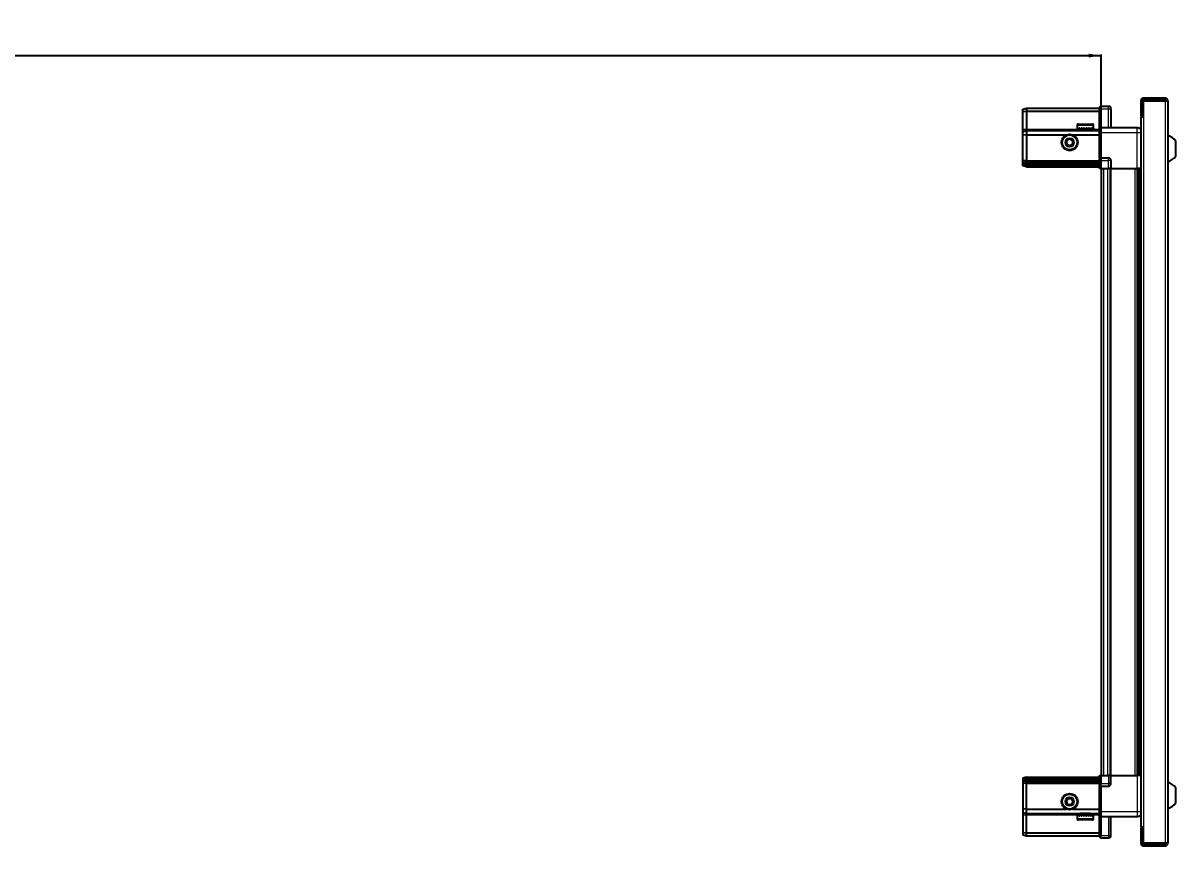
# Model space of a CAD drawing. Header units: millimetres. Extents: x 899 to 4514, y -976 to 1923.
# Drawn here: x 2802 to 3725, y 1194 to 1854 of the extents above; entities that cross this region are included whole.
import ezdxf

# ---------------------------------------------------------------- set-up
doc = ezdxf.new("R2010")
doc.units = ezdxf.units.MM
doc.layers.add('FORMAT', color=7, linetype='Continuous')
doc.styles.add('SLDTEXTSTYLE0', font='TXT', dxfattribs={"width": 0.75})
doc.dimstyles.new('SLDDIMSTYLE0', dxfattribs={"dimtxt": 20, "dimasz": 10, "dimexe": 0, "dimexo": 0.0625, "dimgap": 5, "dimtad": 2, "dimdec": 1, "dimrnd": 1e-09, "dimzin": 12, "dimdsep": 46, "dimtxsty": 'SLDTEXTSTYLE0', "dimsah": 1, "dimcen": 0.09, "dimadec": 0, "dimazin": 3, "dimtfac": 1, "dimtofl": 0, "dimtmove": 0, "dimatfit": 3, "dimfxl": 0, "dimfrac": 2, "dimtolj": 1, "dimtzin": 12, "dimarcsym": 0})

# ---------------------------------------------------------------- blocks, each defined once
blk = doc.blocks.new('_D_4')
at = {"layer": 'FORMAT'}
for p, q in [((1764.9, 1736.94), (1764.9, 1828.43)), ((3664.9, 1736.94), (3664.9, 1828.43)), ((1764.9, 1827.43), (3664.9, 1827.43))]:
    blk.add_line(p, q, dxfattribs=at)
for points in [[(1764.9, 1827.43), (1774.9, 1825.9), (1774.9, 1828.97)], [(3664.9, 1827.43), (3654.9, 1828.97), (3654.9, 1825.9)]]:
    blk.add_solid(points, dxfattribs=at)
at = {"layer": 'FORMAT', "insert": (2685.34, 1853.22), "char_height": 20, "attachment_point": 1, "style": 'SLDTEXTSTYLE0'}
blk.add_mtext('1900', dxfattribs=at)

msp = doc.modelspace()

# ---------------------------------------------------------------- linework, layer by layer
at = {"color": 7, "linetype": 'Continuous', "lineweight": 25}
for p, q in [((3696.75, 1791.33), (3696.75, 1778.93)), ((3698.25, 1791.33), (3698.25, 1778.93)), ((3698.75, 1778.43), (3698.75, 1791.33)), ((3698.75, 1791.33), (3716.15, 1791.33)), ((3716.15, 1793.43), (3698.85, 1793.43)), ((3716.15, 1791.93), (3698.85, 1791.93)), ((3716.15, 1791.93), (3716.15, 1793.43)), ((3716.15, 1791.33), (3718.25, 1791.33)), ((3718.25, 1791.33), (3718.25, 1196.53)), ((3602.25, 1784.63), (3605.25, 1785.43)), ((3602.25, 1782.78), (3602.25, 1784.63)), ((3602.25, 1782.78), (3605.25, 1782.93)), ((3602.25, 1768.43), (3602.25, 1782.78)), ((3605.25, 1785.43), (3605.25, 1782.93)), ((3605.25, 1785.43), (3663.55, 1785.43)), ((3605.25, 1782.93), (3605.25, 1768.43)), ((3605.25, 1782.93), (3663.55, 1782.93)), ((3664.41, 1786.93), (3663.55, 1786.43)), ((3664.41, 1786.93), (3663.55, 1786.43)), ((3663.55, 1786.43), (3663.55, 1784.93)), ((3663.55, 1770.13), (3663.55, 1784.93)), ((3664.75, 1786.93), (3664.41, 1786.93)), ((3664.75, 1786.93), (3664.41, 1786.93)), ((3664.75, 1786.93), (3664.75, 1786.93)), ((3664.75, 1784.93), (3664.75, 1786.93)), ((3664.75, 1786.93), (3670.75, 1786.93)), ((3664.75, 1784.93), (3664.75, 1770.13)), ((3672.75, 1784.93), (3672.75, 1769.93)), ((3646.55, 1772.63), (3657.95, 1772.63)), ((3696.65, 1778.43), (3696.65, 1209.43)), ((3696.65, 1778.43), (3698.75, 1778.43)), ((3696.75, 1778.93), (3698.25, 1778.93)), ((3602.25, 1766.63), (3602.25, 1768.43)), ((3602.25, 1766.63), (3605.25, 1767.43)), ((3602.25, 1763.6), (3602.25, 1766.63)), ((3605.25, 1763.93), (3602.25, 1763.6)), ((3602.25, 1743.43), (3602.25, 1763.6)), ((3605.25, 1768.43), (3605.25, 1767.43)), ((3605.25, 1767.43), (3605.25, 1763.93)), ((3605.25, 1767.43), (3663.55, 1767.43)), ((3605.25, 1763.93), (3605.25, 1743.43)), ((3605.25, 1763.93), (3637.25, 1763.93)), ((3642.25, 1763.93), (3663.55, 1763.93)), ((3645.75, 1771.83), (3645.75, 1768.93)), ((3645.75, 1768.93), (3645.79, 1768.93)), ((3645.91, 1769.43), (3645.79, 1769.43)), ((3645.79, 1769.43), (3645.79, 1768.93)), ((3645.79, 1768.93), (3645.91, 1768.93)), ((3645.91, 1769.43), (3645.91, 1768.93)), ((3645.91, 1768.93), (3646.32, 1768.93)), ((3646.66, 1769.43), (3646.32, 1769.43)), ((3646.32, 1769.43), (3646.32, 1768.93)), ((3646.32, 1768.93), (3646.66, 1768.93)), ((3646.66, 1769.43), (3646.66, 1768.93)), ((3646.66, 1768.93), (3647.43, 1768.93)), ((3647.95, 1769.43), (3647.43, 1769.43)), ((3647.43, 1769.43), (3647.43, 1768.93)), ((3647.43, 1768.93), (3647.95, 1768.93)), ((3647.85, 1768.93), (3647.85, 1768.83)), ((3647.85, 1768.83), (3656.65, 1768.83)), ((3647.95, 1769.43), (3647.95, 1768.93)), ((3647.95, 1768.93), (3649.01, 1768.93)), ((3648.25, 1768.43), (3648.94, 1767.95)), ((3648.25, 1768.43), (3656.25, 1768.43)), ((3648.94, 1767.95), (3648.25, 1767.47)), ((3648.25, 1767.47), (3648.25, 1767.43)), ((3648.25, 1767.47), (3656.25, 1767.47)), ((3648.94, 1767.95), (3655.56, 1767.95)), ((3649.67, 1769.43), (3649.01, 1769.43)), ((3649.01, 1769.43), (3649.01, 1768.93)), ((3649.01, 1768.93), (3649.67, 1768.93)), ((3649.67, 1769.43), (3649.67, 1768.93)), ((3649.67, 1768.93), (3650.91, 1768.93)), ((3651.64, 1769.43), (3650.91, 1769.43)), ((3650.91, 1769.43), (3650.91, 1768.93)), ((3650.91, 1768.93), (3651.34, 1768.93)), ((3651.34, 1769.43), (3651.34, 1768.93)), ((3651.64, 1769.43), (3651.64, 1768.93)), ((3651.64, 1768.93), (3652.94, 1768.93)), ((3653.67, 1769.43), (3652.94, 1769.43)), ((3652.94, 1769.43), (3652.94, 1768.93)), ((3653.21, 1769.43), (3653.21, 1768.93)), ((3653.21, 1768.93), (3653.67, 1768.93)), ((3653.67, 1769.43), (3653.67, 1768.93)), ((3653.67, 1768.93), (3654.9, 1768.93)), ((3655.56, 1769.43), (3654.9, 1769.43)), ((3654.9, 1769.43), (3654.9, 1768.93)), ((3654.9, 1768.93), (3655.56, 1768.93)), ((3655.56, 1769.43), (3655.56, 1768.93)), ((3655.56, 1768.93), (3656.61, 1768.93)), ((3655.56, 1767.95), (3656.25, 1768.43)), ((3656.25, 1767.47), (3655.56, 1767.95)), ((3656.25, 1767.43), (3656.25, 1767.47)), ((3657.13, 1769.43), (3656.61, 1769.43)), ((3656.61, 1769.43), (3656.61, 1768.93)), ((3656.61, 1768.93), (3657.13, 1768.93)), ((3656.65, 1768.83), (3656.65, 1768.93)), ((3657.13, 1769.43), (3657.13, 1768.93)), ((3657.13, 1768.93), (3657.88, 1768.93)), ((3658.22, 1769.43), (3657.88, 1769.43)), ((3657.88, 1769.43), (3657.88, 1768.93)), ((3657.88, 1768.93), (3658.22, 1768.93)), ((3658.22, 1769.43), (3658.22, 1768.93)), ((3658.22, 1768.93), (3658.61, 1768.93)), ((3658.72, 1769.43), (3658.61, 1769.43)), ((3658.61, 1769.43), (3658.61, 1768.93)), ((3658.61, 1768.93), (3658.72, 1768.93)), ((3658.72, 1769.43), (3658.72, 1768.93)), ((3658.72, 1768.93), (3658.75, 1768.93)), ((3658.75, 1768.93), (3658.75, 1771.83)), ((3663.55, 1769.93), (3663.55, 1770.13)), ((3664.75, 1769.93), (3663.55, 1769.93)), ((3663.55, 1765.93), (3663.55, 1769.93)), ((3663.55, 1745.63), (3663.55, 1765.93)), ((3664.75, 1770.13), (3664.75, 1769.93)), ((3664.75, 1769.93), (3664.75, 1765.93)), ((3664.75, 1769.93), (3693.75, 1769.93)), ((3664.75, 1765.93), (3664.75, 1745.63)), ((3724.85, 1746.93), (3724.85, 1758.93)), ((3663.55, 1745.43), (3663.55, 1745.63)), ((3664.75, 1745.43), (3663.55, 1745.43)), ((3663.55, 1745.43), (3663.55, 1744.76)), ((3663.55, 1736.93), (3663.55, 1744.76)), ((3664.75, 1745.63), (3664.75, 1745.43)), ((3664.75, 1743.43), (3664.75, 1745.43)), ((3664.75, 1743.43), (3664.75, 1745.43)), ((3664.75, 1745.43), (3670.75, 1745.43)), ((3602.25, 1741.63), (3602.25, 1743.43)), ((3605.25, 1742.43), (3602.25, 1741.63)), ((3602.25, 1740.89), (3602.25, 1741.63)), ((3605.25, 1741.43), (3602.25, 1740.89)), ((3602.25, 1740.39), (3602.25, 1740.89)), ((3605.25, 1739.93), (3602.25, 1740.39)), ((3602.25, 1739.24), (3602.25, 1740.39)), ((3605.25, 1738.43), (3602.25, 1739.24)), ((3605.25, 1743.43), (3605.25, 1742.43)), ((3605.25, 1742.43), (3605.25, 1741.43)), ((3605.25, 1742.43), (3663.55, 1742.43)), ((3605.25, 1741.43), (3663.55, 1741.43)), ((3605.25, 1741.43), (3605.25, 1739.93)), ((3605.25, 1739.93), (3663.55, 1739.93)), ((3605.25, 1739.93), (3605.25, 1738.43)), ((3605.25, 1738.43), (3663.55, 1738.43)), ((3664.41, 1736.93), (3663.55, 1736.93)), ((3664.41, 1743.43), (3664.41, 1736.93)), ((3664.75, 1736.93), (3664.41, 1736.93)), ((3664.75, 1743.43), (3664.75, 1736.93)), ((3664.75, 1736.93), (3670.75, 1736.93)), ((3664.9, 1736.93), (3664.9, 1250.93)), ((3672.75, 1736.93), (3670.75, 1736.93)), ((3672.1, 1736.93), (3672.1, 1250.93)), ((3672.75, 1743.43), (3672.75, 1736.93)), ((3672.75, 1736.93), (3693.75, 1736.93)), ((3694.77, 1250.93), (3694.77, 1736.93)), ((3694.81, 1250.93), (3694.81, 1736.93)), ((3696.6, 1736.93), (3696.6, 1250.93)), ((3605.25, 1249.43), (3602.25, 1248.63)), ((3602.25, 1248.63), (3602.25, 1247.48)), ((3605.25, 1247.93), (3602.25, 1247.48)), ((3602.25, 1247.48), (3602.25, 1246.98)), ((3605.25, 1246.43), (3602.25, 1246.98)), ((3602.25, 1246.98), (3602.25, 1246.24)), ((3605.25, 1245.43), (3602.25, 1246.24)), ((3602.25, 1246.24), (3602.25, 1244.43)), ((3605.25, 1247.93), (3605.25, 1249.43)), ((3605.25, 1249.43), (3663.55, 1249.43)), ((3605.25, 1246.43), (3605.25, 1247.93)), ((3605.25, 1247.93), (3663.55, 1247.93)), ((3605.25, 1246.43), (3663.55, 1246.43)), ((3605.25, 1245.43), (3605.25, 1246.43)), ((3663.55, 1243.11), (3663.55, 1250.93)), ((3663.55, 1250.93), (3664.41, 1250.93)), ((3664.41, 1250.93), (3664.41, 1250.93)), ((3664.41, 1250.93), (3664.41, 1244.43)), ((3664.75, 1250.93), (3664.41, 1250.93)), ((3664.75, 1250.93), (3664.75, 1244.43)), ((3664.75, 1250.93), (3664.75, 1250.93)), ((3664.75, 1250.93), (3670.75, 1250.93)), ((3664.75, 1250.93), (3664.75, 1244.43)), ((3672.75, 1250.93), (3670.75, 1250.93)), ((3672.75, 1244.43), (3672.75, 1250.93)), ((3672.75, 1250.93), (3693.75, 1250.93)), ((3602.25, 1244.43), (3602.25, 1224.27)), ((3605.25, 1245.43), (3663.55, 1245.43)), ((3605.25, 1244.43), (3605.25, 1245.43)), ((3605.25, 1223.93), (3605.25, 1244.43)), ((3663.55, 1243.11), (3663.55, 1242.43)), ((3664.75, 1242.43), (3663.55, 1242.43)), ((3663.55, 1242.23), (3663.55, 1242.43)), ((3663.55, 1221.93), (3663.55, 1242.23)), ((3664.75, 1242.43), (3664.75, 1244.43)), ((3664.75, 1242.43), (3664.75, 1242.23)), ((3664.75, 1242.43), (3670.75, 1242.43)), ((3664.75, 1242.23), (3664.75, 1221.93)), ((3724.85, 1228.93), (3724.85, 1240.93)), ((3605.25, 1223.93), (3602.25, 1224.27)), ((3602.25, 1224.27), (3602.25, 1221.24)), ((3602.25, 1221.24), (3605.25, 1220.43)), ((3602.25, 1221.24), (3602.25, 1219.43)), ((3602.25, 1219.43), (3602.25, 1205.09)), ((3605.25, 1223.93), (3637.25, 1223.93)), ((3605.25, 1220.43), (3605.25, 1223.93)), ((3605.25, 1220.43), (3663.55, 1220.43)), ((3605.25, 1219.43), (3605.25, 1220.43)), ((3605.25, 1204.93), (3605.25, 1219.43)), ((3642.25, 1223.93), (3663.55, 1223.93)), ((3645.75, 1218.93), (3645.75, 1216.03)), ((3645.77, 1218.93), (3645.75, 1218.93)), ((3645.77, 1218.43), (3645.77, 1218.93)), ((3645.86, 1218.93), (3645.77, 1218.93)), ((3645.86, 1218.43), (3645.86, 1218.93)), ((3646.24, 1218.93), (3645.86, 1218.93)), ((3646.24, 1218.43), (3646.24, 1218.93)), ((3646.56, 1218.93), (3646.24, 1218.93)), ((3646.56, 1218.43), (3646.56, 1218.93)), ((3647.29, 1218.93), (3646.56, 1218.93)), ((3647.29, 1218.43), (3647.29, 1218.93)), ((3647.8, 1218.93), (3647.29, 1218.93)), ((3647.8, 1218.43), (3647.8, 1218.93)), ((3648.84, 1218.93), (3647.8, 1218.93)), ((3647.85, 1219.03), (3647.85, 1218.93)), ((3656.65, 1219.03), (3647.85, 1219.03)), ((3648.25, 1220.43), (3648.25, 1220.4)), ((3648.25, 1220.4), (3648.94, 1219.92)), ((3656.25, 1220.4), (3648.25, 1220.4)), ((3648.94, 1219.92), (3648.25, 1219.43)), ((3656.25, 1219.43), (3648.25, 1219.43)), ((3648.84, 1218.43), (3648.84, 1218.93)), ((3649.49, 1218.93), (3648.84, 1218.93)), ((3655.56, 1219.92), (3648.94, 1219.92)), ((3649.49, 1218.43), (3649.49, 1218.93)), ((3650.71, 1218.93), (3649.49, 1218.93)), ((3650.71, 1218.43), (3650.71, 1218.93)), ((3651.21, 1218.93), (3650.71, 1218.93)), ((3651.21, 1218.43), (3651.21, 1218.93)), ((3651.44, 1218.43), (3651.44, 1218.93)), ((3652.74, 1218.93), (3651.44, 1218.93)), ((3652.74, 1218.43), (3652.74, 1218.93)), ((3653.08, 1218.43), (3653.08, 1218.93)), ((3653.47, 1218.93), (3653.08, 1218.93)), ((3653.47, 1218.43), (3653.47, 1218.93)), ((3654.72, 1218.93), (3653.47, 1218.93)), ((3654.72, 1218.43), (3654.72, 1218.93)), ((3655.39, 1218.93), (3654.72, 1218.93)), ((3655.39, 1218.43), (3655.39, 1218.93)), ((3656.46, 1218.93), (3655.39, 1218.93)), ((3655.56, 1219.92), (3656.25, 1220.4)), ((3656.25, 1219.43), (3655.56, 1219.92)), ((3656.25, 1220.4), (3656.25, 1220.43)), ((3656.46, 1218.43), (3656.46, 1218.93)), ((3656.99, 1218.93), (3656.46, 1218.93)), ((3656.65, 1218.93), (3656.65, 1219.03)), ((3656.99, 1218.43), (3656.99, 1218.93)), ((3657.78, 1218.93), (3656.99, 1218.93)), ((3657.78, 1218.43), (3657.78, 1218.93)), ((3658.13, 1218.93), (3657.78, 1218.93)), ((3658.13, 1218.43), (3658.13, 1218.93)), ((3658.56, 1218.93), (3658.13, 1218.93)), ((3658.56, 1218.43), (3658.56, 1218.93)), ((3658.7, 1218.93), (3658.56, 1218.93)), ((3658.7, 1218.43), (3658.7, 1218.93)), ((3658.75, 1218.93), (3658.7, 1218.93)), ((3658.75, 1216.03), (3658.75, 1218.93)), ((3663.55, 1217.93), (3663.55, 1221.93)), ((3664.75, 1221.93), (3664.75, 1217.93)), ((3645.77, 1218.43), (3645.86, 1218.43)), ((3646.24, 1218.43), (3646.56, 1218.43)), ((3657.95, 1215.23), (3646.55, 1215.23)), ((3647.29, 1218.43), (3647.8, 1218.43)), ((3648.84, 1218.43), (3649.49, 1218.43)), ((3650.71, 1218.43), (3651.44, 1218.43)), ((3652.74, 1218.43), (3653.47, 1218.43)), ((3654.72, 1218.43), (3655.39, 1218.43)), ((3656.46, 1218.43), (3656.99, 1218.43)), ((3657.78, 1218.43), (3658.13, 1218.43)), ((3658.56, 1218.43), (3658.7, 1218.43)), ((3664.75, 1217.93), (3663.55, 1217.93)), ((3663.55, 1217.73), (3663.55, 1217.93)), ((3663.55, 1202.93), (3663.55, 1217.73)), ((3664.75, 1217.93), (3664.75, 1217.73)), ((3664.75, 1217.93), (3693.75, 1217.93)), ((3664.75, 1217.73), (3664.75, 1202.93)), ((3664.75, 1217.73), (3664.75, 1202.93)), ((3672.75, 1202.93), (3672.75, 1217.93)), ((3698.75, 1209.43), (3696.65, 1209.43)), ((3698.75, 1196.53), (3698.75, 1209.43)), ((3602.25, 1205.09), (3605.25, 1204.93)), ((3602.25, 1205.09), (3602.25, 1203.24)), ((3602.25, 1203.24), (3605.25, 1202.43)), ((3605.25, 1204.93), (3663.55, 1204.93)), ((3605.25, 1202.43), (3605.25, 1204.93)), ((3605.25, 1202.43), (3663.55, 1202.43)), ((3663.55, 1202.93), (3663.55, 1201.43)), ((3663.55, 1201.43), (3664.41, 1200.93)), ((3664.75, 1200.93), (3664.41, 1200.93)), ((3664.75, 1200.93), (3664.75, 1202.93)), ((3664.75, 1200.93), (3670.75, 1200.93)), ((3696.75, 1208.93), (3696.75, 1196.53)), ((3696.75, 1208.93), (3698.25, 1208.93)), ((3698.25, 1208.93), (3698.25, 1196.53)), ((3716.15, 1196.53), (3698.75, 1196.53)), ((3698.85, 1195.93), (3716.15, 1195.93)), ((3698.85, 1194.43), (3716.15, 1194.43)), ((3718.25, 1196.53), (3716.15, 1196.53)), ((3716.15, 1195.93), (3716.15, 1194.43))]:
    msp.add_line(p, q, dxfattribs=at)
at = {"color": 8, "linetype": 'Continuous', "lineweight": 18}
for p, q in [((3698.25, 1791.33), (3696.75, 1791.33)), ((3698.85, 1791.93), (3698.85, 1793.43)), ((3716.15, 1791.33), (3716.15, 1196.53)), ((3664.75, 1784.93), (3663.55, 1784.93)), ((3664.75, 1784.93), (3670.75, 1784.93)), ((3670.75, 1784.93), (3670.75, 1786.93)), ((3670.75, 1769.93), (3670.75, 1784.93)), ((3670.75, 1784.93), (3672.75, 1784.93)), ((3698.75, 1778.43), (3698.75, 1209.43)), ((3602.25, 1768.43), (3605.25, 1768.43)), ((3605.25, 1768.43), (3648.25, 1768.43)), ((3645.75, 1771.83), (3658.75, 1771.83)), ((3656.25, 1768.43), (3663.55, 1768.43)), ((3663.55, 1770.13), (3664.75, 1770.13)), ((3664.75, 1765.93), (3663.55, 1765.93)), ((3664.75, 1765.93), (3693.75, 1765.93)), ((3693.75, 1736.93), (3693.75, 1765.93)), ((3663.55, 1745.63), (3664.75, 1745.63)), ((3670.75, 1743.43), (3670.75, 1745.43)), ((3605.25, 1743.43), (3602.25, 1743.43)), ((3605.25, 1743.43), (3663.55, 1743.43)), ((3664.75, 1743.43), (3664.41, 1743.43)), ((3664.75, 1743.43), (3670.75, 1743.43)), ((3666.9, 1736.93), (3666.9, 1250.93)), ((3670.1, 1736.93), (3670.1, 1250.93)), ((3670.75, 1736.93), (3670.75, 1743.43)), ((3672.75, 1743.43), (3670.75, 1743.43)), ((3672.75, 1736.93), (3672.75, 1250.93)), ((3692.15, 1250.93), (3692.15, 1736.93)), ((3693.56, 1736.93), (3693.56, 1250.93)), ((3696.01, 1250.93), (3696.01, 1736.93)), ((3664.75, 1250.93), (3664.41, 1250.93)), ((3670.75, 1250.93), (3670.75, 1244.43)), ((3693.75, 1250.93), (3693.75, 1221.93)), ((3605.25, 1244.43), (3602.25, 1244.43)), ((3605.25, 1244.43), (3663.55, 1244.43)), ((3664.75, 1242.23), (3663.55, 1242.23)), ((3664.75, 1244.43), (3664.41, 1244.43)), ((3664.75, 1244.43), (3670.75, 1244.43)), ((3672.75, 1244.43), (3670.75, 1244.43)), ((3670.75, 1244.43), (3670.75, 1242.43)), ((3602.25, 1219.43), (3605.25, 1219.43)), ((3605.25, 1219.43), (3648.25, 1219.43)), ((3656.25, 1219.43), (3663.55, 1219.43)), ((3664.75, 1221.93), (3663.55, 1221.93)), ((3664.75, 1221.93), (3693.75, 1221.93)), ((3658.75, 1216.03), (3645.75, 1216.03)), ((3664.75, 1217.73), (3663.55, 1217.73)), ((3670.75, 1217.93), (3670.75, 1202.93)), ((3664.75, 1202.93), (3663.55, 1202.93)), ((3664.75, 1202.93), (3670.75, 1202.93)), ((3670.75, 1202.93), (3672.75, 1202.93)), ((3670.75, 1202.93), (3670.75, 1200.93)), ((3698.25, 1196.53), (3696.75, 1196.53)), ((3698.85, 1195.93), (3698.85, 1194.43))]:
    msp.add_line(p, q, dxfattribs=at)
at = {"color": 7, "linetype": 'Continuous', "lineweight": 25}
for centre, radius in [((3639.75, 1757.93), 6.5), ((3639.75, 1757.93), 3.46), ((3639.75, 1229.93), 6.5), ((3639.75, 1229.93), 3.46)]:
    msp.add_circle(centre, radius, dxfattribs=at)
at = {"color": 8, "linetype": 'Continuous', "lineweight": 18}
for centre in [(3639.75, 1757.93), (3639.75, 1229.93)]:
    msp.add_circle(centre, 5.7, dxfattribs=at)
at = {"color": 7, "linetype": 'Continuous', "lineweight": 25}
for centre, radius, start, end in [((3698.85, 1791.33), 2.1, 90, 180), ((3698.85, 1791.33), 0.6, 90, 180), ((3716.15, 1791.33), 2.1, 0, 90), ((3716.15, 1791.33), 0.6, 0, 90), ((3670.75, 1784.93), 2, 0, 90), ((3646.55, 1771.83), 0.8, 90, 180), ((3657.95, 1771.83), 0.8, 0, 90), ((3647.85, 1768.43), 0.4, 0, 90), ((3656.65, 1768.43), 0.4, 90, 180), ((3715.22, 1751.91), 11.91, 36.1266, 75.29965), ((3639.75, 1757.93), 2.5, 120.74103, 180.74103), ((3639.75, 1757.93), 2.5, 180.74103, 240.74103), ((3639.75, 1757.93), 2.5, 60.74103, 120.74103), ((3639.75, 1757.93), 2.5, 240.74103, 300.74103), ((3639.75, 1757.93), 2.5, 0.74103, 60.74103), ((3639.75, 1757.93), 2.5, 300.74103, 0.74103), ((3670.75, 1743.43), 2, 0, 90), ((3715.22, 1753.96), 11.91, 284.70035, 323.8734), ((3670.75, 1244.43), 2, 270, 0), ((3715.22, 1233.91), 11.91, 36.1266, 75.29965), ((3639.75, 1229.93), 2.5, 155.91157, 215.91157), ((3639.75, 1229.93), 2.5, 95.91157, 155.91157), ((3639.75, 1229.93), 2.5, 215.91157, 275.91157), ((3639.75, 1229.93), 2.5, 35.91157, 95.91157), ((3639.75, 1229.93), 2.5, 275.91157, 335.91157), ((3639.75, 1229.93), 2.5, 335.91157, 35.91157), ((3715.22, 1235.96), 11.91, 284.70035, 323.8734), ((3647.85, 1219.43), 0.4, 270, 0), ((3656.65, 1219.43), 0.4, 180, 270), ((3646.55, 1216.03), 0.8, 180, 270), ((3657.95, 1216.03), 0.8, 270, 0), ((3670.75, 1202.93), 2, 270, 0), ((3698.85, 1196.53), 2.1, 180, 270), ((3698.85, 1196.53), 0.6, 180, 270), ((3716.15, 1196.53), 0.6, 270, 0), ((3716.15, 1196.53), 2.1, 270, 0)]:
    msp.add_arc(centre, radius, start, end, dxfattribs=at)
for centre, start_param, end_param in [((3660.95, 1743.43), 0, 0.722734), ((3660.95, 1244.43), 5.560451, 6.283185)]:
    msp.add_ellipse(centre, major_axis=(3.46, 0), ratio=0.57735, start_param=start_param, end_param=end_param, dxfattribs=at)
for points, knots in [([(3693.75, 1769.93), (3694.19, 1769.89), (3694.87, 1769.82), (3695.68, 1769.38), (3696.23, 1768.94), (3696.51, 1768.57), (3696.65, 1768.39)], [0, 0, 0, 0, 0.3842982, 0.5911726, 0.8024372, 1, 1, 1, 1]), ([(3637.23, 1759.34), (3637.67, 1759.61), (3638.5, 1760.1), (3639.33, 1760.59), (3639.71, 1760.82)], [0, 0, 0, 0, 0.534686, 1, 1, 1, 1]), ([(3637.27, 1756.46), (3637.27, 1756.58), (3637.26, 1757.18), (3637.24, 1758.18), (3637.23, 1759), (3637.23, 1759.34)], [0, 0, 0, 0, 0.1331247, 0.6370994, 1, 1, 1, 1]), ([(3639.79, 1755.05), (3639.34, 1755.3), (3638.49, 1755.77), (3637.66, 1756.24), (3637.27, 1756.46)], [0, 0, 0, 0, 0.534686, 1, 1, 1, 1]), ([(3639.71, 1760.82), (3640.16, 1760.57), (3641, 1760.1), (3641.84, 1759.63), (3642.23, 1759.41)], [0, 0, 0, 0, 0.534686, 1, 1, 1, 1]), ([(3642.27, 1756.52), (3641.82, 1756.26), (3640.99, 1755.77), (3640.17, 1755.28), (3639.79, 1755.05)], [0, 0, 0, 0, 0.534686, 1, 1, 1, 1]), ([(3642.23, 1759.41), (3642.23, 1759.06), (3642.24, 1758.24), (3642.26, 1757.25), (3642.27, 1756.65), (3642.27, 1756.52)], [0, 0, 0, 0, 0.362901, 0.866875, 1, 1, 1, 1]), ([(3696.6, 1736.93), (3696.56, 1736.93), (3696.34, 1736.93), (3695.62, 1736.93), (3694.66, 1736.93), (3694.01, 1736.93), (3693.75, 1736.93)], [0, 0, 0, 0, 0.071707, 0.420979, 0.770251, 1, 1, 1, 1]), ([(3696.6, 1250.93), (3696.56, 1250.93), (3696.34, 1250.93), (3695.62, 1250.93), (3694.66, 1250.93), (3694.01, 1250.93), (3693.75, 1250.93)], [0, 0, 0, 0, 0.071707, 0.420979, 0.770251, 1, 1, 1, 1]), ([(3636.88, 1229.64), (3637.09, 1230.11), (3637.48, 1230.99), (3637.87, 1231.86), (3638.06, 1232.27)], [0, 0, 0, 0, 0.534686, 1, 1, 1, 1]), ([(3638.57, 1227.3), (3638.27, 1227.72), (3637.7, 1228.5), (3637.14, 1229.27), (3636.88, 1229.64)], [0, 0, 0, 0, 0.5346859, 1, 1, 1, 1]), ([(3638.06, 1232.27), (3638.4, 1232.31), (3639.22, 1232.39), (3640.21, 1232.49), (3640.8, 1232.56), (3640.93, 1232.57)], [0, 0, 0, 0, 0.362901, 0.866875, 1, 1, 1, 1]), ([(3640.93, 1232.57), (3641.23, 1232.15), (3641.79, 1231.37), (3642.36, 1230.59), (3642.62, 1230.23)], [0, 0, 0, 0, 0.5346859, 1, 1, 1, 1]), ([(3642.62, 1230.23), (3642.41, 1229.76), (3642.02, 1228.88), (3641.62, 1228), (3641.44, 1227.6)], [0, 0, 0, 0, 0.534686, 1, 1, 1, 1]), ([(3641.44, 1227.6), (3641.32, 1227.58), (3640.72, 1227.52), (3639.73, 1227.42), (3638.91, 1227.33), (3638.57, 1227.3)], [0, 0, 0, 0, 0.133125, 0.637099, 1, 1, 1, 1]), ([(3693.75, 1217.93), (3694.19, 1217.98), (3694.87, 1218.05), (3695.68, 1218.49), (3696.23, 1218.93), (3696.51, 1219.3), (3696.65, 1219.48)], [0, 0, 0, 0, 0.384298, 0.591173, 0.802437, 1, 1, 1, 1])]:
    msp.add_open_spline(points, degree=3, knots=knots, dxfattribs=at)
at = {"color": 8, "linetype": 'Continuous', "lineweight": 18}
for points in [[(3693.75, 1765.93), (3693.75, 1766.46), (3693.75, 1767.51), (3693.75, 1768.83), (3693.75, 1769.75), (3693.75, 1769.87), (3693.75, 1769.93)], [(3693.75, 1221.93), (3693.75, 1221.41), (3693.75, 1220.36), (3693.75, 1219.04), (3693.75, 1218.11), (3693.75, 1217.99), (3693.75, 1217.93)]]:
    msp.add_open_spline(points, degree=3, dxfattribs=at)
for points in [[(3693.75, 1765.93), (3694.19, 1765.93), (3694.87, 1765.93), (3695.68, 1765.93), (3696.23, 1765.93), (3696.51, 1765.93), (3696.65, 1765.93)], [(3693.75, 1221.93), (3694.19, 1221.93), (3694.87, 1221.93), (3695.68, 1221.93), (3696.23, 1221.93), (3696.51, 1221.93), (3696.65, 1221.93)]]:
    msp.add_open_spline(points, degree=3, knots=[0, 0, 0, 0, 0.384298, 0.591173, 0.802437, 1, 1, 1, 1], dxfattribs=at)

# ---------------------------------------------------------------- dimensions: what is measured, and where the dimension line sits
at = {"layer": 'FORMAT'}
dim = msp.add_linear_dim(base=(3664.9, 1827.43), p1=(1764.9, 1736.93), p2=(3664.9, 1736.93), angle=0, dimstyle='SLDDIMSTYLE0', dxfattribs=at)
dim.commit()
dim.dimension.update_dxf_attribs({"geometry": '_D_4', "text_midpoint": (2714.9, 1827.43), "dimtype": 160})

doc.saveas('drawing.dxf')
